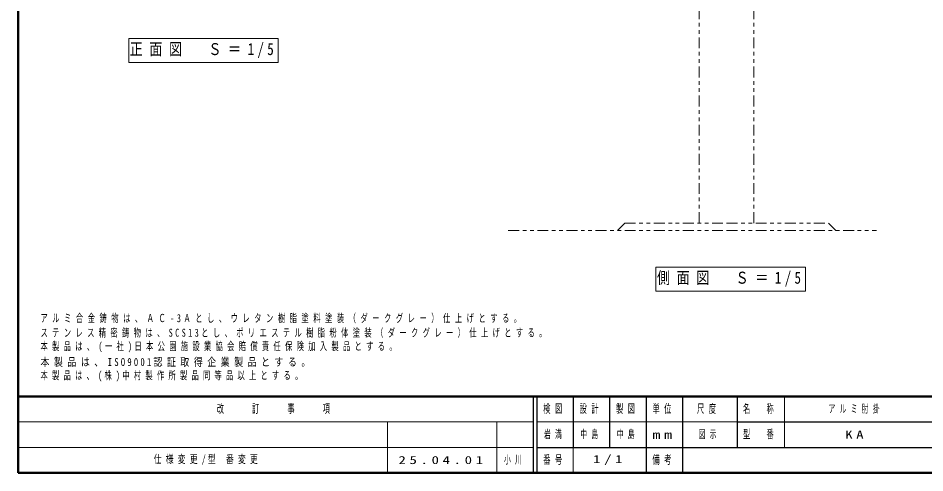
# Model space of a CAD drawing. Units: millimetres on the paper, scale 1:5. Extents: x -385 to 0, y 0 to 267.
# Drawn here: x -385 to -135.9, y 0 to 124.9 of the extents above; entities that cross this region are included whole.
import ezdxf

# ---------------------------------------------------------------- set-up
doc = ezdxf.new("R2010")
doc.units = ezdxf.units.MM
doc.linetypes.add('USER3', pattern=[8, 3, -1, 1, -1, 1, -1])
doc.layers.add('1_5', color=3, linetype='USER3', lineweight=13)
doc.layers.add('LY_7', color=7, linetype='Continuous', lineweight=13)
doc.layers.add('99', color=7, linetype='Continuous')
doc.layers.add('CLASS1', color=7, linetype='Continuous')
doc.styles.add('ＭＳ ゴシック', font='')
doc.styles.get('ＭＳ ゴシック').set_extended_font_data('MS Gothic')

msp = doc.modelspace()

# ---------------------------------------------------------------- linework, layer by layer
at = {"layer": '1_5', "color": 7}
for p, q in [((-197.856, 68.598), (-197.856, 131.398)), ((-182.856, 68.598), (-182.856, 131.398)), ((-220.356, 66.598), (-218.356, 68.598)), ((-218.356, 68.598), (-190.356, 68.598)), ((-190.356, 68.598), (-162.356, 68.598)), ((-162.356, 68.598), (-160.356, 66.598)), ((-250.356, 66.598), (-190.356, 66.598)), ((-190.356, 66.598), (-149.145, 66.598))]:
    msp.add_line(p, q, dxfattribs=at)
at = {"layer": '1_5', "color": 7, "linetype": 'Continuous'}
for p, q in [((-354.628, 119.258), (-354.628, 112.698)), ((-313.568, 119.258), (-354.628, 119.258)), ((-313.568, 112.698), (-313.568, 119.258)), ((-354.628, 112.698), (-313.568, 112.698)), ((-209.782, 56.472), (-209.782, 49.912)), ((-168.722, 56.472), (-209.782, 56.472)), ((-168.722, 49.912), (-168.722, 56.472)), ((-209.782, 49.912), (-168.722, 49.912))]:
    msp.add_line(p, q, dxfattribs=at)
at = {"layer": 'LY_7', "lineweight": 50}
for p, q in [((-385, 267), (-385, 0)), ((-385, 21), (0, 21)), ((-385, 0), (0, 0))]:
    msp.add_line(p, q, dxfattribs=at)
at = {"layer": 'LY_7', "color": 211, "lineweight": 25}
for p, q in [((-243.5, 21), (-243.5, 0)), ((-242.5, 21), (-242.5, 0)), ((-232.5, 21), (-232.5, 7)), ((-222.5, 21), (-222.5, 7)), ((-212.5, 21), (-212.5, 0)), ((-202.5, 21), (-202.5, 7)), ((-187.5, 21), (-187.5, 7)), ((-187.5, 14), (-70, 14)), ((-242.5, 7), (0, 7))]:
    msp.add_line(p, q, dxfattribs=at)
at = {"layer": 'LY_7'}
for p, q in [((-174.5, 21), (-174.5, 7)), ((-385, 14), (-243.5, 14)), ((-283.5, 14), (-283.5, 0)), ((-253.5, 14), (-253.5, 0)), ((-242.5, 14), (-187.5, 14)), ((-385, 7), (-243.5, 7)), ((-232.5, 7), (-232.5, 0))]:
    msp.add_line(p, q, dxfattribs=at)
at = {"layer": 'LY_7', "lineweight": 25}
msp.add_line((-202.5, 7), (-202.5, 0), dxfattribs=at)

# ---------------------------------------------------------------- texts
at = {"layer": '1_5', "color": 7, "char_height": 3.299, "attachment_point": 4, "style": 'ＭＳ ゴシック'}
for s, insert in [('\\T1.5;\\W0.8;正面図\u3000Ｓ＝1/5', (-354.348, 115.978)), ('\\T1.5;\\W0.8;側面図\u3000Ｓ＝1/5', (-209.502, 53.192))]:
    msp.add_mtext(s, dxfattribs=dict(at, insert=insert))
at = {"layer": '99', "char_height": 2.199, "style": 'ＭＳ ゴシック'}
for s, insert, attachment_point in [('\\T1.64;\\W0.6;アルミ肘掛', (-154.75, 17.5), 5), ('\\T1.64;\\W0.6;岩満', (-237.5, 10.5), 5), ('\\T1.64;\\W0.6;中島', (-227.5, 10.5), 5), ('\\T1.64;\\W0.6;中島', (-217.5, 10.5), 5), ('\\T1.64;\\W0.6;図示', (-195, 10.5), 5), ('\\T1.5;\\W1.35;KA', (-154.75, 10.5), 5), ('\\T1.53;\\W0.7;仕様変更/型\\~番変更', (-347.75, 3.5), 4), ('\\T1.64;\\W0.6;小川', (-251.5, 3.5), 4), ('\\T1.5;\\W1.35;1/1', (-222.5, 3.5), 5), ('\\T1.5;\\W1.35;25.04.01', (-280.5, 3.5), 4)]:
    msp.add_mtext(s, dxfattribs=dict(at, insert=insert, attachment_point=attachment_point))
at = {"layer": 'CLASS1', "char_height": 2.199, "attachment_point": 7, "style": 'ＭＳ ゴシック'}
for s, insert in [('\\T1.62;\\W0.65;アルミ合金鋳物は、ＡＣ-3Ａとし、ウレタン樹脂塗料塗装（ダークグレー）仕上げとする。', (-378.86, 41.092)), ('\\T1.6;\\W0.65;ステンレス精密鋳物は、SCS13とし、ポリエステル樹脂粉体塗装（ダークグレー）仕上げとする。', (-378.86, 37.092)), ('\\T1.59;\\W0.65;本製品は、(一社)日本公園施設業協会賠償責任保険加入製品とする。', (-378.86, 33.092)), ('\\T1.5;\\W0.8;本製品は、ISO9001認証取得企業製品とする。', (-378.86, 29.092)), ('\\T1.58;\\W0.65;本製品は、(株)中村製作所製品同等品以上とする。', (-378.86, 25.092))]:
    msp.add_mtext(s, dxfattribs=dict(at, insert=insert))
at = {"layer": 'LY_7', "color": 4, "char_height": 2.346, "attachment_point": 5, "style": 'ＭＳ ゴシック'}
for s, insert in [('\\T1.64;\\W0.6;改\u3000\u3000訂\u3000\u3000事\u3000\u3000項', (-314.25, 17.5)), ('\\T1.64;\\W0.6;検図', (-237.5, 17.5)), ('\\T1.64;\\W0.6;設計', (-227.5, 17.5)), ('\\T1.64;\\W0.6;製図', (-217.5, 17.5)), ('\\T1.64;\\W0.6;単位', (-207.5, 17.5)), ('\\T1.64;\\W0.6;尺度', (-195.25, 17.5)), ('\\T1.64;\\W0.6;名\u3000称', (-181, 17.5)), ('\\T1.5;\\W1.35;mm', (-207.5, 10.5)), ('\\T1.64;\\W0.6;型\u3000番', (-181, 10.5)), ('\\T1.64;\\W0.6;番号', (-237.5, 3.5)), ('\\T1.64;\\W0.6;備考', (-207.5, 3.5))]:
    msp.add_mtext(s, dxfattribs=dict(at, insert=insert))

doc.saveas('drawing.dxf')
